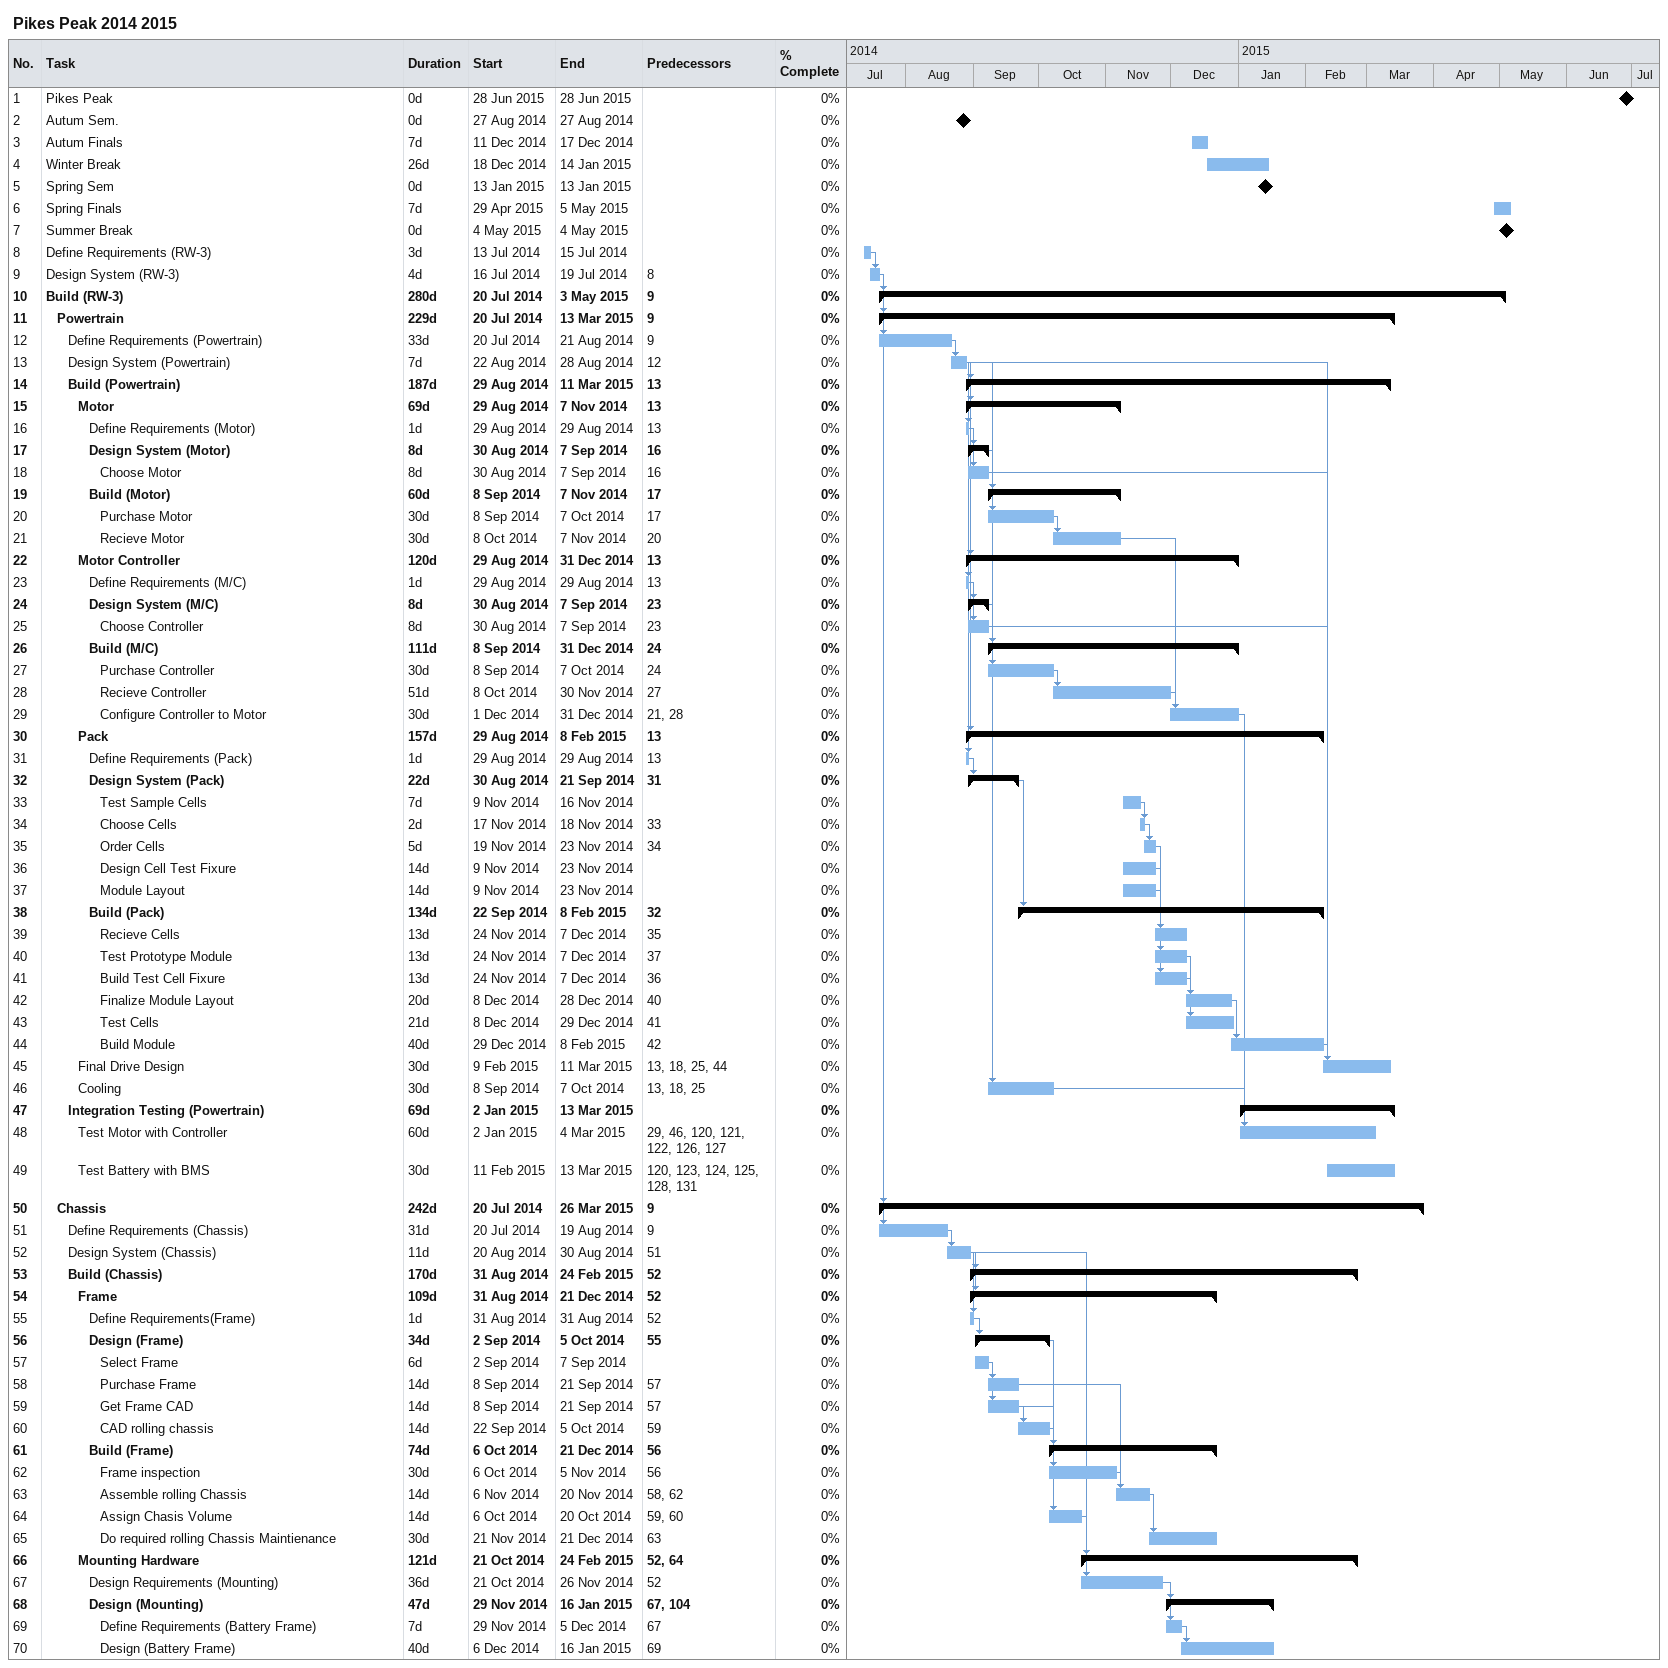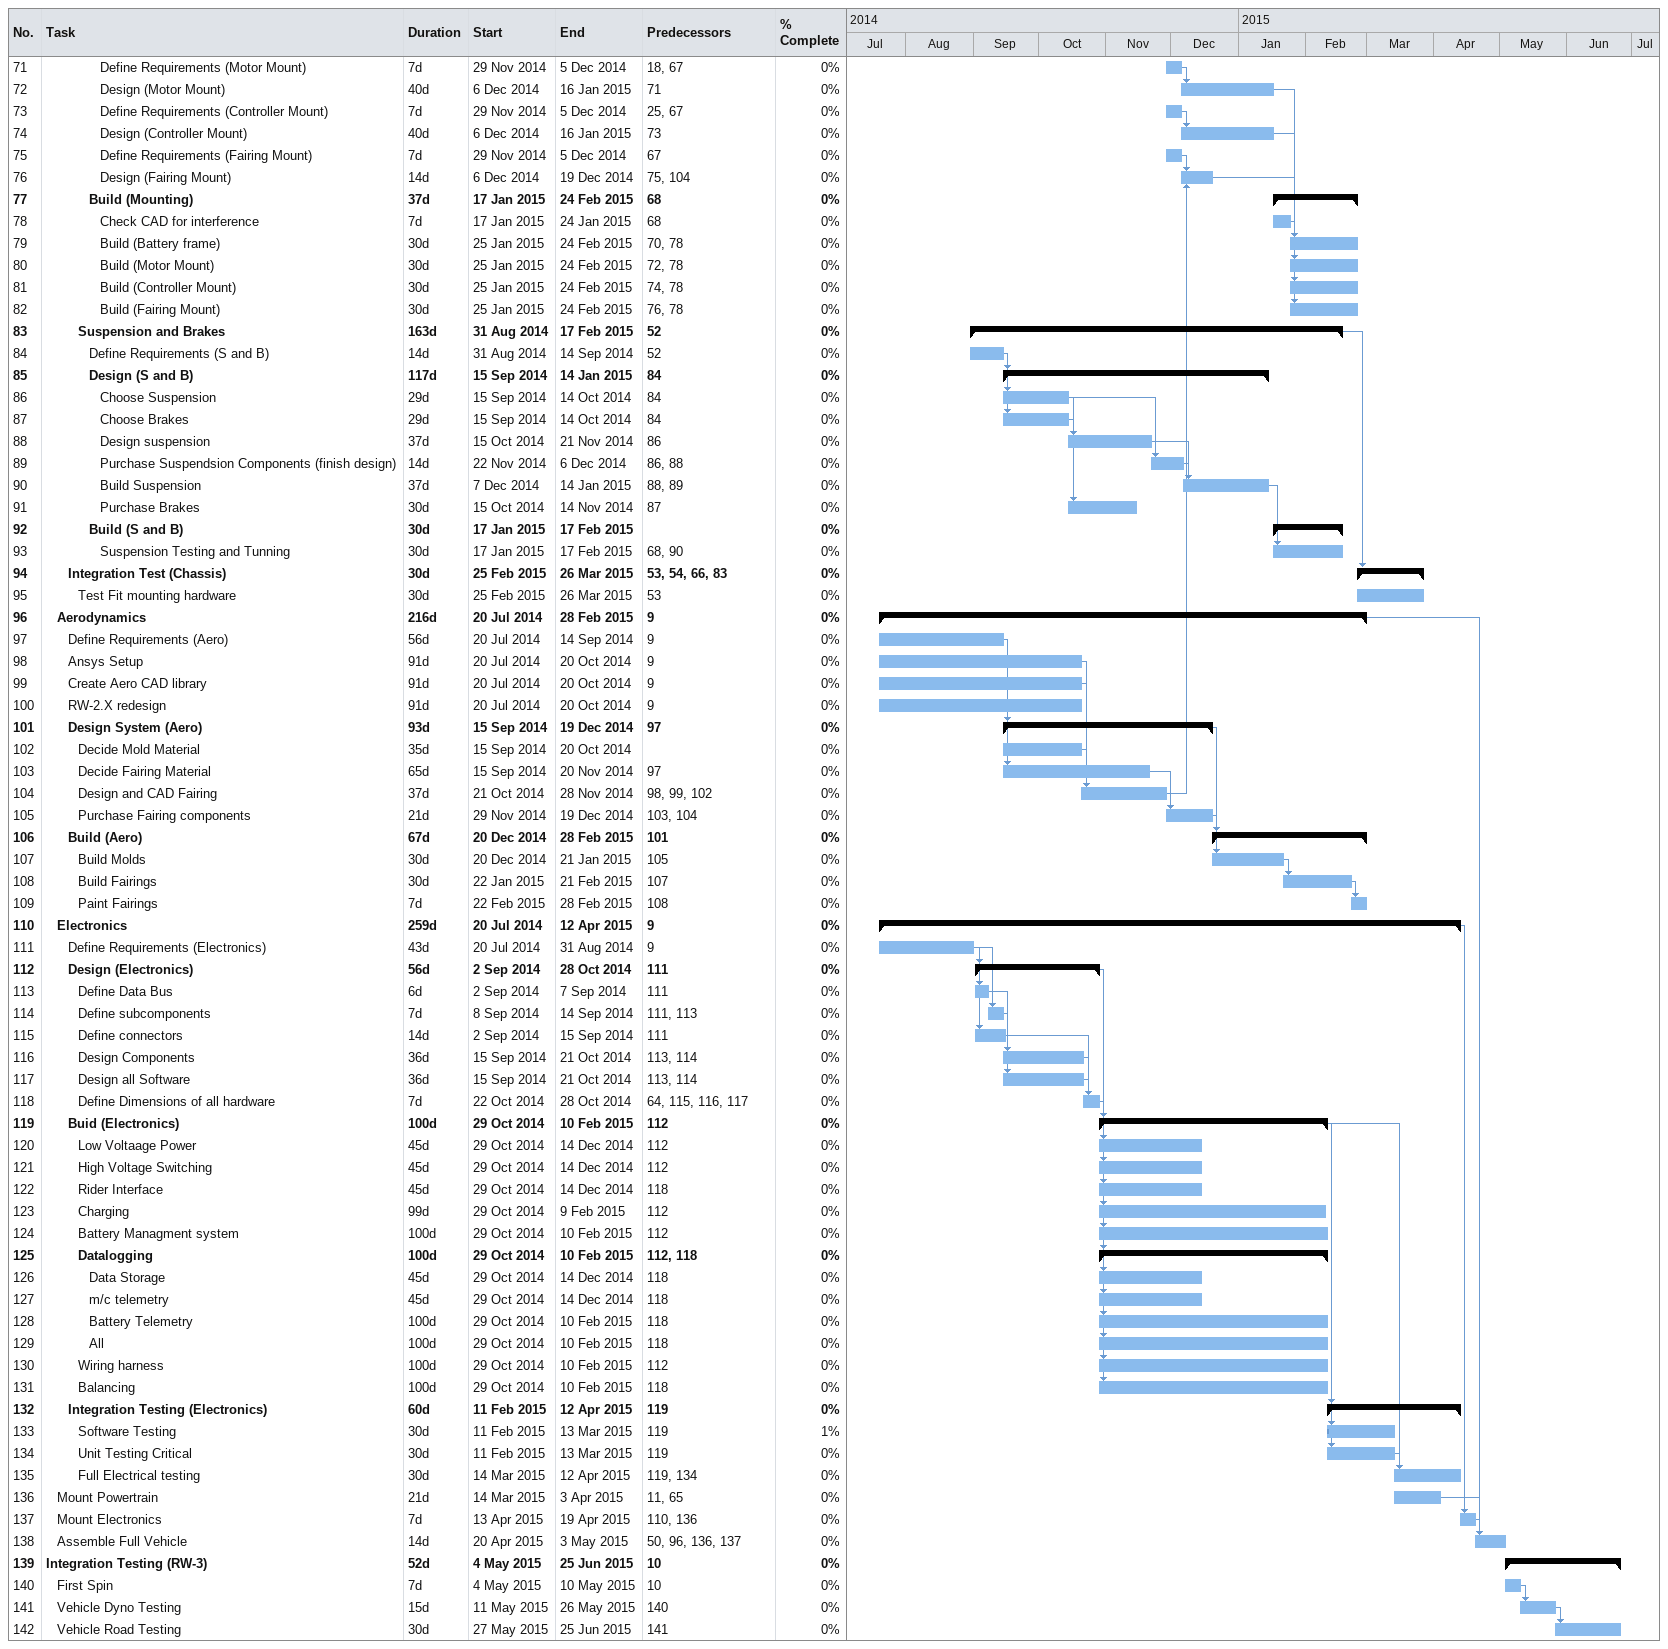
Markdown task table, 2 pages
Pikes Peak 2014 2015

| ID | Level | Task | Duration | Start | Finish | Predecessors | % complete |
|---|---|---|---|---|---|---|---|
| 1 | 1 | Pikes Peak | 0d | 2015-06-28 | 2015-06-28 |  | 0 |
| 2 | 1 | Autum Sem. | 0d | 2014-08-27 | 2014-08-27 |  | 0 |
| 3 | 1 | Autum Finals | 7d | 2014-12-11 | 2014-12-17 |  | 0 |
| 4 | 1 | Winter Break | 26d | 2014-12-18 | 2015-01-14 |  | 0 |
| 5 | 1 | Spring Sem | 0d | 2015-01-13 | 2015-01-13 |  | 0 |
| 6 | 1 | Spring Finals | 7d | 2015-04-29 | 2015-05-05 |  | 0 |
| 7 | 1 | Summer Break | 0d | 2015-05-04 | 2015-05-04 |  | 0 |
| 8 | 1 | Define Requirements (RW-3) | 3d | 2014-07-13 | 2014-07-15 |  | 0 |
| 9 | 1 | Design System (RW-3) | 4d | 2014-07-16 | 2014-07-19 | 8 | 0 |
| 10 | 1 | **Build (RW-3)** | 280d | 2014-07-20 | 2015-05-03 | 9 | 0 |
| 11 | 2 | **Powertrain** | 229d | 2014-07-20 | 2015-03-13 | 9 | 0 |
| 12 | 3 | Define Requirements (Powertrain) | 33d | 2014-07-20 | 2014-08-21 | 9 | 0 |
| 13 | 3 | Design System (Powertrain) | 7d | 2014-08-22 | 2014-08-28 | 12 | 0 |
| 14 | 3 | **Build (Powertrain)** | 187d | 2014-08-29 | 2015-03-11 | 13 | 0 |
| 15 | 4 | **Motor** | 69d | 2014-08-29 | 2014-11-07 | 13 | 0 |
| 16 | 5 | Define Requirements (Motor) | 1d | 2014-08-29 | 2014-08-29 | 13 | 0 |
| 17 | 5 | **Design System (Motor)** | 8d | 2014-08-30 | 2014-09-07 | 16 | 0 |
| 18 | 6 | Choose Motor | 8d | 2014-08-30 | 2014-09-07 | 16 | 0 |
| 19 | 5 | **Build (Motor)** | 60d | 2014-09-08 | 2014-11-07 | 17 | 0 |
| 20 | 6 | Purchase Motor | 30d | 2014-09-08 | 2014-10-07 | 17 | 0 |
| 21 | 6 | Recieve Motor | 30d | 2014-10-08 | 2014-11-07 | 20 | 0 |
| 22 | 4 | **Motor Controller** | 120d | 2014-08-29 | 2014-12-31 | 13 | 0 |
| 23 | 5 | Define Requirements (M/C) | 1d | 2014-08-29 | 2014-08-29 | 13 | 0 |
| 24 | 5 | **Design System (M/C)** | 8d | 2014-08-30 | 2014-09-07 | 23 | 0 |
| 25 | 6 | Choose Controller | 8d | 2014-08-30 | 2014-09-07 | 23 | 0 |
| 26 | 5 | **Build (M/C)** | 111d | 2014-09-08 | 2014-12-31 | 24 | 0 |
| 27 | 6 | Purchase Controller | 30d | 2014-09-08 | 2014-10-07 | 24 | 0 |
| 28 | 6 | Recieve Controller | 51d | 2014-10-08 | 2014-11-30 | 27 | 0 |
| 29 | 6 | Configure Controller to Motor | 30d | 2014-12-01 | 2014-12-31 | 21, 28 | 0 |
| 30 | 4 | **Pack** | 157d | 2014-08-29 | 2015-02-08 | 13 | 0 |
| 31 | 5 | Define Requirements (Pack) | 1d | 2014-08-29 | 2014-08-29 | 13 | 0 |
| 32 | 5 | **Design System (Pack)** | 22d | 2014-08-30 | 2014-09-21 | 31 | 0 |
| 33 | 6 | Test Sample Cells | 7d | 2014-11-09 | 2014-11-16 |  | 0 |
| 34 | 6 | Choose Cells | 2d | 2014-11-17 | 2014-11-18 | 33 | 0 |
| 35 | 6 | Order Cells | 5d | 2014-11-19 | 2014-11-23 | 34 | 0 |
| 36 | 6 | Design Cell Test Fixure | 14d | 2014-11-09 | 2014-11-23 |  | 0 |
| 37 | 6 | Module Layout | 14d | 2014-11-09 | 2014-11-23 |  | 0 |
| 38 | 5 | **Build (Pack)** | 134d | 2014-09-22 | 2015-02-08 | 32 | 0 |
| 39 | 6 | Recieve Cells | 13d | 2014-11-24 | 2014-12-07 | 35 | 0 |
| 40 | 6 | Test Prototype Module | 13d | 2014-11-24 | 2014-12-07 | 37 | 0 |
| 41 | 6 | Build Test Cell Fixure | 13d | 2014-11-24 | 2014-12-07 | 36 | 0 |
| 42 | 6 | Finalize Module Layout | 20d | 2014-12-08 | 2014-12-28 | 40 | 0 |
| 43 | 6 | Test Cells | 21d | 2014-12-08 | 2014-12-29 | 41 | 0 |
| 44 | 6 | Build Module | 40d | 2014-12-29 | 2015-02-08 | 42 | 0 |
| 45 | 4 | Final Drive Design | 30d | 2015-02-09 | 2015-03-11 | 13, 18, 25, 44 | 0 |
| 46 | 4 | Cooling | 30d | 2014-09-08 | 2014-10-07 | 13, 18, 25 | 0 |
| 47 | 3 | **Integration Testing (Powertrain)** | 69d | 2015-01-02 | 2015-03-13 |  | 0 |
| 48 | 4 | Test Motor with Controller | 60d | 2015-01-02 | 2015-03-04 | 29, 46, 120, 121, 122, 126, 127 | 0 |
| 49 | 4 | Test Battery with BMS | 30d | 2015-02-11 | 2015-03-13 | 120, 123, 124, 125, 128, 131 | 0 |
| 50 | 2 | **Chassis** | 242d | 2014-07-20 | 2015-03-26 | 9 | 0 |
| 51 | 3 | Define Requirements (Chassis) | 31d | 2014-07-20 | 2014-08-19 | 9 | 0 |
| 52 | 3 | Design System (Chassis) | 11d | 2014-08-20 | 2014-08-30 | 51 | 0 |
| 53 | 3 | **Build (Chassis)** | 170d | 2014-08-31 | 2015-02-24 | 52 | 0 |
| 54 | 4 | **Frame** | 109d | 2014-08-31 | 2014-12-21 | 52 | 0 |
| 55 | 5 | Define Requirements(Frame) | 1d | 2014-08-31 | 2014-08-31 | 52 | 0 |
| 56 | 5 | **Design (Frame)** | 34d | 2014-09-02 | 2014-10-05 | 55 | 0 |
| 57 | 6 | Select Frame | 6d | 2014-09-02 | 2014-09-07 |  | 0 |
| 58 | 6 | Purchase Frame | 14d | 2014-09-08 | 2014-09-21 | 57 | 0 |
| 59 | 6 | Get Frame CAD | 14d | 2014-09-08 | 2014-09-21 | 57 | 0 |
| 60 | 6 | CAD rolling chassis | 14d | 2014-09-22 | 2014-10-05 | 59 | 0 |
| 61 | 5 | **Build (Frame)** | 74d | 2014-10-06 | 2014-12-21 | 56 | 0 |
| 62 | 6 | Frame inspection | 30d | 2014-10-06 | 2014-11-05 | 56 | 0 |
| 63 | 6 | Assemble rolling Chassis | 14d | 2014-11-06 | 2014-11-20 | 58, 62 | 0 |
| 64 | 6 | Assign Chasis Volume | 14d | 2014-10-06 | 2014-10-20 | 59, 60 | 0 |
| 65 | 6 | Do required rolling Chassis Maintienance | 30d | 2014-11-21 | 2014-12-21 | 63 | 0 |
| 66 | 4 | **Mounting Hardware** | 121d | 2014-10-21 | 2015-02-24 | 52, 64 | 0 |
| 67 | 5 | Design Requirements (Mounting) | 36d | 2014-10-21 | 2014-11-26 | 52 | 0 |
| 68 | 5 | **Design (Mounting)** | 47d | 2014-11-29 | 2015-01-16 | 67, 104 | 0 |
| 69 | 6 | Define Requirements (Battery Frame) | 7d | 2014-11-29 | 2014-12-05 | 67 | 0 |
| 70 | 6 | Design (Battery Frame) | 40d | 2014-12-06 | 2015-01-16 | 69 | 0 |
| 71 | 6 | Define Requirements (Motor Mount) | 7d | 2014-11-29 | 2014-12-05 | 18, 67 | 0 |
| 72 | 6 | Design (Motor Mount) | 40d | 2014-12-06 | 2015-01-16 | 71 | 0 |
| 73 | 6 | Define Requirements (Controller Mount) | 7d | 2014-11-29 | 2014-12-05 | 25, 67 | 0 |
| 74 | 6 | Design (Controller Mount) | 40d | 2014-12-06 | 2015-01-16 | 73 | 0 |
| 75 | 6 | Define Requirements (Fairing Mount) | 7d | 2014-11-29 | 2014-12-05 | 67 | 0 |
| 76 | 6 | Design (Fairing Mount) | 14d | 2014-12-06 | 2014-12-19 | 75, 104 | 0 |
| 77 | 5 | **Build (Mounting)** | 37d | 2015-01-17 | 2015-02-24 | 68 | 0 |
| 78 | 6 | Check CAD for interference | 7d | 2015-01-17 | 2015-01-24 | 68 | 0 |
| 79 | 6 | Build (Battery frame) | 30d | 2015-01-25 | 2015-02-24 | 70, 78 | 0 |
| 80 | 6 | Build (Motor Mount) | 30d | 2015-01-25 | 2015-02-24 | 72, 78 | 0 |
| 81 | 6 | Build (Controller Mount) | 30d | 2015-01-25 | 2015-02-24 | 74, 78 | 0 |
| 82 | 6 | Build (Fairing Mount) | 30d | 2015-01-25 | 2015-02-24 | 76, 78 | 0 |
| 83 | 4 | **Suspension and Brakes** | 163d | 2014-08-31 | 2015-02-17 | 52 | 0 |
| 84 | 5 | Define Requirements (S and B) | 14d | 2014-08-31 | 2014-09-14 | 52 | 0 |
| 85 | 5 | **Design (S and B)** | 117d | 2014-09-15 | 2015-01-14 | 84 | 0 |
| 86 | 6 | Choose Suspension | 29d | 2014-09-15 | 2014-10-14 | 84 | 0 |
| 87 | 6 | Choose Brakes | 29d | 2014-09-15 | 2014-10-14 | 84 | 0 |
| 88 | 6 | Design suspension | 37d | 2014-10-15 | 2014-11-21 | 86 | 0 |
| 89 | 6 | Purchase Suspendsion Components (finish design) | 14d | 2014-11-22 | 2014-12-06 | 86, 88 | 0 |
| 90 | 6 | Build Suspension | 37d | 2014-12-07 | 2015-01-14 | 88, 89 | 0 |
| 91 | 6 | Purchase Brakes | 30d | 2014-10-15 | 2014-11-14 | 87 | 0 |
| 92 | 5 | **Build (S and B)** | 30d | 2015-01-17 | 2015-02-17 |  | 0 |
| 93 | 6 | Suspension Testing and Tunning | 30d | 2015-01-17 | 2015-02-17 | 68, 90 | 0 |
| 94 | 3 | **Integration Test (Chassis)** | 30d | 2015-02-25 | 2015-03-26 | 53, 54, 66, 83 | 0 |
| 95 | 4 | Test Fit mounting hardware | 30d | 2015-02-25 | 2015-03-26 | 53 | 0 |
| 96 | 2 | **Aerodynamics** | 216d | 2014-07-20 | 2015-02-28 | 9 | 0 |
| 97 | 3 | Define Requirements (Aero) | 56d | 2014-07-20 | 2014-09-14 | 9 | 0 |
| 98 | 3 | Ansys Setup | 91d | 2014-07-20 | 2014-10-20 | 9 | 0 |
| 99 | 3 | Create Aero CAD library | 91d | 2014-07-20 | 2014-10-20 | 9 | 0 |
| 100 | 3 | RW-2.X redesign | 91d | 2014-07-20 | 2014-10-20 | 9 | 0 |
| 101 | 3 | **Design System (Aero)** | 93d | 2014-09-15 | 2014-12-19 | 97 | 0 |
| 102 | 4 | Decide Mold Material | 35d | 2014-09-15 | 2014-10-20 |  | 0 |
| 103 | 4 | Decide Fairing Material | 65d | 2014-09-15 | 2014-11-20 | 97 | 0 |
| 104 | 4 | Design and CAD Fairing | 37d | 2014-10-21 | 2014-11-28 | 98, 99, 102 | 0 |
| 105 | 4 | Purchase Fairing components | 21d | 2014-11-29 | 2014-12-19 | 103, 104 | 0 |
| 106 | 3 | **Build (Aero)** | 67d | 2014-12-20 | 2015-02-28 | 101 | 0 |
| 107 | 4 | Build Molds | 30d | 2014-12-20 | 2015-01-21 | 105 | 0 |
| 108 | 4 | Build Fairings | 30d | 2015-01-22 | 2015-02-21 | 107 | 0 |
| 109 | 4 | Paint Fairings | 7d | 2015-02-22 | 2015-02-28 | 108 | 0 |
| 110 | 2 | **Electronics** | 259d | 2014-07-20 | 2015-04-12 | 9 | 0 |
| 111 | 3 | Define Requirements (Electronics) | 43d | 2014-07-20 | 2014-08-31 | 9 | 0 |
| 112 | 3 | **Design (Electronics)** | 56d | 2014-09-02 | 2014-10-28 | 111 | 0 |
| 113 | 4 | Define Data Bus | 6d | 2014-09-02 | 2014-09-07 | 111 | 0 |
| 114 | 4 | Define subcomponents | 7d | 2014-09-08 | 2014-09-14 | 111, 113 | 0 |
| 115 | 4 | Define connectors | 14d | 2014-09-02 | 2014-09-15 | 111 | 0 |
| 116 | 4 | Design Components | 36d | 2014-09-15 | 2014-10-21 | 113, 114 | 0 |
| 117 | 4 | Design all Software | 36d | 2014-09-15 | 2014-10-21 | 113, 114 | 0 |
| 118 | 4 | Define Dimensions of all hardware | 7d | 2014-10-22 | 2014-10-28 | 64, 115, 116, 117 | 0 |
| 119 | 3 | **Buid (Electronics)** | 100d | 2014-10-29 | 2015-02-10 | 112 | 0 |
| 120 | 4 | Low Voltaage Power | 45d | 2014-10-29 | 2014-12-14 | 112 | 0 |
| 121 | 4 | High Voltage Switching | 45d | 2014-10-29 | 2014-12-14 | 112 | 0 |
| 122 | 4 | Rider Interface | 45d | 2014-10-29 | 2014-12-14 | 118 | 0 |
| 123 | 4 | Charging | 99d | 2014-10-29 | 2015-02-09 | 112 | 0 |
| 124 | 4 | Battery Managment system | 100d | 2014-10-29 | 2015-02-10 | 112 | 0 |
| 125 | 4 | **Datalogging** | 100d | 2014-10-29 | 2015-02-10 | 112, 118 | 0 |
| 126 | 5 | Data Storage | 45d | 2014-10-29 | 2014-12-14 | 118 | 0 |
| 127 | 5 | m/c telemetry | 45d | 2014-10-29 | 2014-12-14 | 118 | 0 |
| 128 | 5 | Battery Telemetry | 100d | 2014-10-29 | 2015-02-10 | 118 | 0 |
| 129 | 5 | All | 100d | 2014-10-29 | 2015-02-10 | 118 | 0 |
| 130 | 4 | Wiring harness | 100d | 2014-10-29 | 2015-02-10 | 112 | 0 |
| 131 | 4 | Balancing | 100d | 2014-10-29 | 2015-02-10 | 118 | 0 |
| 132 | 3 | **Integration Testing (Electronics)** | 60d | 2015-02-11 | 2015-04-12 | 119 | 0 |
| 133 | 4 | Software Testing | 30d | 2015-02-11 | 2015-03-13 | 119 | 1 |
| 134 | 4 | Unit Testing Critical | 30d | 2015-02-11 | 2015-03-13 | 119 | 0 |
| 135 | 4 | Full Electrical testing | 30d | 2015-03-14 | 2015-04-12 | 119, 134 | 0 |
| 136 | 2 | Mount Powertrain | 21d | 2015-03-14 | 2015-04-03 | 11, 65 | 0 |
| 137 | 2 | Mount Electronics | 7d | 2015-04-13 | 2015-04-19 | 110, 136 | 0 |
| 138 | 2 | Assemble Full Vehicle | 14d | 2015-04-20 | 2015-05-03 | 50, 96, 136, 137 | 0 |
| 139 | 1 | **Integration Testing (RW-3)** | 52d | 2015-05-04 | 2015-06-25 | 10 | 0 |
| 140 | 2 | First Spin | 7d | 2015-05-04 | 2015-05-10 | 10 | 0 |
| 141 | 2 | Vehicle Dyno Testing | 15d | 2015-05-11 | 2015-05-26 | 140 | 0 |
| 142 | 2 | Vehicle Road Testing | 30d | 2015-05-27 | 2015-06-25 | 141 | 0 |
